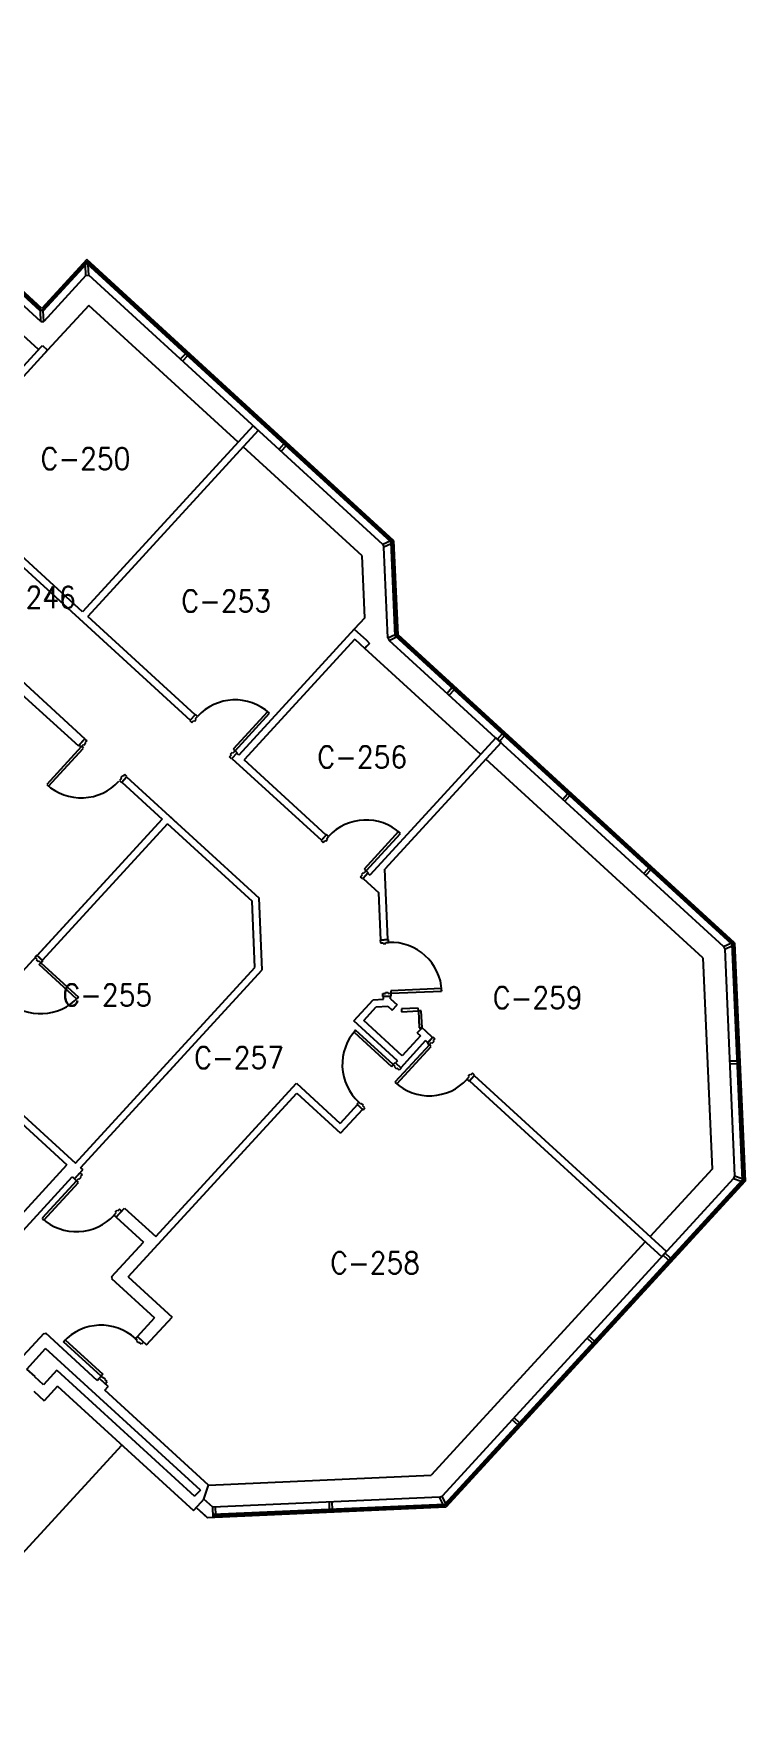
# Model space of a CAD drawing. Header units: inches. Extents: x 0 to 15110, y -1099 to 7181.
# Drawn here: x 5848 to 6351, y 4105 to 5303 of the extents above; entities that cross this region are included whole.
import ezdxf
from ezdxf.enums import TextEntityAlignment as Align

# ---------------------------------------------------------------- set-up
doc = ezdxf.new("R2010")
doc.units = ezdxf.units.IN
doc.header["$LTSCALE"] = 48
doc.header["$MEASUREMENT"] = 0
doc.layers.get('0').update_dxf_attribs({"linetype": 'CONTINUOUS'})
for name, color, linetype in [('A-DOOR', 5, 'CONTINUOUS'), ('A-GLAZ', 1, 'CONTINUOUS'), ('A-GLAZ-DETL', 5, 'CONTINUOUS'), ('A-ROOF', 5, 'CONTINUOUS'), ('A-WALL', 7, 'CONTINUOUS'), ('A-WALL-SILL', 3, 'CONTINUOUS'), ('SP-RMNO', 7, 'CONTINUOUS'), ('SP-ROOM', 7, 'CONTINUOUS'), ('SP-ROOMF', 7, 'CONTINUOUS')]:
    doc.layers.add(name, color=color, linetype=linetype)
doc.layers.get('0').off()
doc.layers.get('SP-ROOM').off()
doc.layers.get('SP-ROOMF').off()
doc.styles.add('ROMANS', font='ROMANS', dxfattribs={"width": 0.78})

# ---------------------------------------------------------------- blocks, each defined once
blk = doc.blocks.new('FMGRM1')
at = {"style": 'ROMANS', "width": 0.9}
for tag, p in [('DATA1', (0, -0.284)), ('DATA2', (0, -0.443)), ('DATA3', (0, -0.602)), ('DATA4', (0, -0.762)), ('DATA5', (0, -0.921))]:
    blk.add_attdef(tag, text='', height=0.117, dxfattribs=at).set_placement(p, align=Align.CENTER)
at = {"layer": 'SP-RMNO', "style": 'ROMANS', "width": 0.9}
blk.add_attdef('RMNUMB', text='', height=0.16, dxfattribs=at).set_placement((0, 0), align=Align.MIDDLE)

msp = doc.modelspace()

# ---------------------------------------------------------------- linework, layer by layer
at = {"layer": 'A-DOOR', "linetype": 'Continuous'}
for p, q in [((5962.3, 4820.7), (5958.4, 4816.4)), ((5958.4, 4816.4), (5959.8, 4815.1)), ((5959.8, 4815.1), (5961.2, 4816.5)), ((5961.2, 4816.5), (5961.6, 4816.1)), ((5961.6, 4816.1), (5962.9, 4817.5)), ((5963.7, 4819.3), (5962.3, 4820.7)), ((5962.4, 4817.9), (5963.7, 4819.3)), ((5962.9, 4817.5), (5962.4, 4817.9)), ((6013.3, 4822.7), (5989, 4796.2)), ((5990.3, 4795), (6014.6, 4821.6)), ((6014.6, 4821.6), (6013.3, 4822.7)), ((5881.5, 4797.8), (5857.2, 4771.2)), ((5858.5, 4770), (5882.8, 4796.6)), ((5880.1, 4799.1), (5883.9, 4803.3)), ((5881.5, 4797.8), (5880.1, 4799.1)), ((5882.8, 4799.2), (5881.5, 4797.8)), ((5883.3, 4797.1), (5882, 4798.3)), ((5883.3, 4798.8), (5882.8, 4799.2)), ((5884.6, 4800.1), (5883.3, 4798.8)), ((5883.9, 4803.3), (5885.4, 4802)), ((5885.4, 4802), (5884.1, 4800.6)), ((5884.1, 4800.6), (5884.6, 4800.1)), ((5986.4, 4790.8), (5987.7, 4792.2)), ((5987.2, 4792.6), (5988.5, 4794)), ((5987.7, 4792.2), (5987.2, 4792.6)), ((5991.8, 4793.7), (5987.9, 4789.4)), ((5988.5, 4794), (5989, 4793.6)), ((5989, 4796.2), (5990.3, 4795)), ((5989, 4793.6), (5990.3, 4795)), ((5990.3, 4795), (5991.8, 4793.7)), ((5987.9, 4789.4), (5986.4, 4790.8)), ((5857.2, 4771.2), (5858.5, 4770)), ((5909.9, 4775.4), (5908.5, 4773.9)), ((5908.5, 4773.9), (5910, 4772.6)), ((5910.7, 4777.2), (5909.4, 4775.8)), ((5909.4, 4775.8), (5909.9, 4775.4)), ((5910, 4772.6), (5913.9, 4776.8)), ((5911.1, 4776.8), (5910.7, 4777.2)), ((5912.4, 4778.2), (5911.1, 4776.8)), ((5913.9, 4776.8), (5912.4, 4778.2)), ((6055, 4735.7), (6051.1, 4731.5)), ((6054.4, 4731.1), (6055.6, 4732.5)), ((6056.5, 4734.4), (6055, 4735.7)), ((6055.2, 4732.9), (6056.5, 4734.4)), ((6055.6, 4732.5), (6055.2, 4732.9)), ((6106, 4737.8), (6081.7, 4711.2)), ((6083, 4710), (6107.3, 4736.6)), ((6107.3, 4736.6), (6106, 4737.8)), ((6051.1, 4731.5), (6052.6, 4730.1)), ((6052.6, 4730.1), (6053.9, 4731.6)), ((6053.9, 4731.6), (6054.4, 4731.1)), ((6080, 4707.7), (6081.2, 4709)), ((6080.4, 4707.2), (6080, 4707.7)), ((6084.5, 4708.7), (6080.6, 4704.5)), ((6081.2, 4709), (6081.7, 4708.6)), ((6081.7, 4711.2), (6083, 4710)), ((6081.7, 4708.6), (6083, 4710)), ((6083, 4710), (6084.5, 4708.7)), ((6079.1, 4705.8), (6080.4, 4707.2)), ((6080.6, 4704.5), (6079.1, 4705.8)), ((6098.8, 4661.4), (6093, 4661.1)), ((6093, 4661.1), (6093.1, 4659.1)), ((6098.9, 4659.4), (6098.8, 4661.4)), ((5850.1, 4650.4), (5848.7, 4648.9)), ((5848.7, 4648.9), (5850.1, 4647.6)), ((5854.3, 4646.5), (5850.1, 4650.4)), ((5850.3, 4650.1), (5854, 4646.7)), ((6093.1, 4659.1), (6095.1, 4659.2)), ((6095.1, 4659.2), (6095.1, 4658.6)), ((6095.1, 4658.6), (6097, 4658.7)), ((6096.9, 4659.3), (6098.9, 4659.4)), ((6097, 4658.7), (6096.9, 4659.3)), ((5850.1, 4647.6), (5849.7, 4647.1)), ((5849.7, 4647.1), (5851.1, 4645.9)), ((5851.1, 4645.9), (5851.5, 4646.3)), ((5851.5, 4646.3), (5852.9, 4645)), ((5851.8, 4643.7), (5852.9, 4645)), ((5878.3, 4619.4), (5851.8, 4643.7)), ((5852.9, 4645), (5854.3, 4646.5)), ((5852.9, 4645), (5879.5, 4620.7)), ((6096.6, 4623.2), (6096.6, 4623.9)), ((6096.6, 4623.9), (6098.5, 4623.9)), ((6098.5, 4623.9), (6098.5, 4623.3)), ((6136.3, 4626.7), (6100.4, 4625.2)), ((6100.4, 4625.2), (6100.5, 4623.4)), ((6100.5, 4623.4), (6136.4, 4625)), ((6136.4, 4625), (6136.3, 4626.7)), ((5879.5, 4620.7), (5878.3, 4619.4)), ((6094.8, 4621.2), (6094.7, 4623.2)), ((6094.7, 4623.2), (6096.6, 4623.2)), ((6100.5, 4621.4), (6094.8, 4621.2)), ((6098.5, 4623.3), (6100.5, 4623.4)), ((6100.5, 4623.4), (6100.5, 4621.4)), ((6119.9, 4612.9), (6108, 4612.3)), ((6108, 4612.3), (6108, 4610.3)), ((6120, 4610.9), (6119.9, 4612.9)), ((6108, 4610.3), (6120, 4610.9)), ((6122, 4610.9), (6120, 4610.9)), ((6120, 4610.9), (6120.6, 4598.9)), ((6122.6, 4599), (6122, 4610.9)), ((6075.6, 4597.2), (6074.5, 4595.9)), ((6074.5, 4595.9), (6101, 4571.6)), ((6102.2, 4572.9), (6075.6, 4597.2)), ((6120.6, 4598.9), (6122.6, 4599)), ((6126.3, 4588.2), (6130.2, 4592.5)), ((6127.8, 4586.9), (6126.3, 4588.2)), ((6129.1, 4588.3), (6127.8, 4586.9)), ((6129.5, 4587.9), (6129.1, 4588.3)), ((6130.8, 4589.3), (6129.5, 4587.9)), ((6130.2, 4592.5), (6131.6, 4591.1)), ((6131.6, 4591.1), (6130.3, 4589.7)), ((6130.3, 4589.7), (6130.8, 4589.3)), ((6127.8, 4586.9), (6103.4, 4560.4)), ((6104.7, 4559.2), (6129.1, 4585.7)), ((6129.1, 4585.7), (6127.8, 4586.9)), ((6101, 4571.6), (6102.2, 4572.9)), ((6102.2, 4572.9), (6103.5, 4574.3)), ((6103.6, 4571.6), (6102.2, 4572.9)), ((6103.2, 4571.1), (6103.6, 4571.6)), ((6104.6, 4569.8), (6103.2, 4571.1)), ((6103.5, 4574.3), (6107.8, 4570.5)), ((6105, 4570.3), (6104.6, 4569.8)), ((6106.4, 4569), (6105, 4570.3)), ((6107.8, 4570.5), (6106.4, 4569)), ((6155.6, 4564), (6154.3, 4562.6)), ((6156.4, 4565.8), (6155.2, 4564.4)), ((6155.2, 4564.4), (6155.6, 4564)), ((6155.8, 4561.2), (6159.7, 4565.5)), ((6156.9, 4565.4), (6156.4, 4565.8)), ((6158.2, 4566.8), (6156.9, 4565.4)), ((6159.7, 4565.5), (6158.2, 4566.8)), ((6103.4, 4560.4), (6104.7, 4559.2)), ((6154.3, 4562.6), (6155.8, 4561.2)), ((6077.9, 4546.3), (6076.5, 4544.8)), ((6076.5, 4544.8), (6080.8, 4541)), ((6079.3, 4545), (6077.9, 4546.3)), ((6079.7, 4545.5), (6079.3, 4545)), ((6081.1, 4544.2), (6079.7, 4545.5)), ((6080.7, 4543.7), (6081.1, 4544.2)), ((6082.1, 4542.4), (6080.7, 4543.7)), ((6080.8, 4541), (6082.1, 4542.4)), ((5876.7, 4492), (5880.6, 4496.3)), ((5879.5, 4492.1), (5878.2, 4490.7)), ((5879.9, 4491.7), (5879.5, 4492.1)), ((5881.2, 4493.1), (5879.9, 4491.7)), ((5880.6, 4496.3), (5882.1, 4494.9)), ((5882.1, 4494.9), (5880.8, 4493.5)), ((5880.8, 4493.5), (5881.2, 4493.1)), ((5878.2, 4490.7), (5853.9, 4464.1)), ((5855.1, 4462.9), (5879.5, 4489.5)), ((5878.2, 4490.7), (5876.7, 4492)), ((5879.5, 4489.5), (5878.2, 4490.7)), ((5906.8, 4469.6), (5905.6, 4468.2)), ((5905.6, 4468.2), (5906, 4467.8)), ((5906.2, 4465), (5910.1, 4469.2)), ((5907.3, 4469.2), (5906.8, 4469.6)), ((5908.6, 4470.6), (5907.3, 4469.2)), ((5910.1, 4469.2), (5908.6, 4470.6)), ((5853.9, 4464.1), (5855.1, 4462.9)), ((5906, 4467.8), (5904.7, 4466.3)), ((5904.7, 4466.3), (5906.2, 4465)), ((5869, 4376.7), (5870.2, 4378)), ((5895.6, 4352.4), (5869, 4376.7)), ((5870.2, 4378), (5896.8, 4353.7)), ((5919.9, 4378.9), (5921.3, 4380.4)), ((5921.3, 4377.6), (5919.9, 4378.9)), ((5920.9, 4377.2), (5921.3, 4377.6)), ((5922.3, 4375.9), (5920.9, 4377.2)), ((5921.3, 4380.4), (5925.5, 4376.5)), ((5922.7, 4376.3), (5922.3, 4375.9)), ((5924.1, 4375), (5922.7, 4376.3)), ((5925.5, 4376.5), (5924.1, 4375)), ((5895.6, 4352.4), (5894.2, 4350.9)), ((5894.2, 4350.9), (5898.5, 4347)), ((5896.8, 4353.7), (5895.6, 4352.4)), ((5897, 4351.1), (5895.6, 4352.4)), ((5897.4, 4351.5), (5897, 4351.1)), ((5898.8, 4350.3), (5897.4, 4351.5)), ((5898.4, 4349.8), (5898.8, 4350.3)), ((5899.8, 4348.5), (5898.4, 4349.8)), ((5898.5, 4347), (5899.8, 4348.5))]:
    msp.add_line(p, q, dxfattribs=at)
for centre, major_axis, start_param, end_param in [((5990.3, 4795), (25.5, 25.5), 0.043633, 1.614429), ((5881.5, 4797.8), (-25.5, 25.5), 1.614429, 3.185226), ((6083, 4710), (-25.5, 25.5), -1.527163, 0.043633), ((6100.5, 4623.4), (-25.5, 25.5), 3.970624, 5.54142), ((5852.9, 4645), (25.5, 25.5), 3.185226, 4.756022), ((6102.2, 4572.9), (25.5, 25.5), 1.614429, 3.185226), ((6127.8, 4586.9), (-25.5, 25.5), 1.614429, 3.185226), ((5878.2, 4490.7), (-25.5, 25.5), 1.614429, 3.185226), ((5895.6, 4352.4), (-25.5, 25.5), -1.527163, 0.043633)]:
    msp.add_ellipse(centre, major_axis=major_axis, ratio=1, start_param=start_param, end_param=end_param, dxfattribs=at)
at = {"layer": 'A-GLAZ', "linetype": 'Continuous'}
for p, q in [((5853.4, 5107), (5641.5, 5301.1)), ((5852.7, 5106.3), (5641.6, 5299.7)), ((5853, 5098.8), (5643, 5291.3)), ((5885.4, 5141.4), (5853.9, 5107)), ((5885.5, 5140), (5854.7, 5106.4)), ((6101.7, 4943.2), (5885.4, 5141.4)), ((6100.7, 4942.7), (5885.5, 5140)), ((5884.8, 5131.5), (5855, 5098.9)), ((6094.8, 4941), (5886.8, 5131.6)), ((6098.4, 4875), (6095.6, 4939.2)), ((6103.6, 4876.3), (6100.7, 4942.7)), ((6104.6, 4876.8), (6101.7, 4943.2)), ((6341.7, 4658.2), (6103.6, 4876.3)), ((6342.7, 4658.6), (6104.6, 4876.8)), ((6335.7, 4656.5), (6099.3, 4873.2)), ((6336.6, 4654.7), (6343.6, 4494.3)), ((6341.7, 4658.2), (6349, 4491.2)), ((6342.7, 4658.6), (6350, 4490.9)), ((6342.9, 4492.4), (6136.8, 4267.5)), ((6349, 4491.2), (6138.5, 4261.6)), ((6350, 4490.9), (6139, 4260.6)), ((6135, 4266.7), (5974.6, 4259.7)), ((6138.5, 4261.6), (5974.8, 4254.4)), ((6139, 4260.6), (5974.8, 4253.4))]:
    msp.add_line(p, q, dxfattribs=at)
at = {"layer": 'A-GLAZ-DETL', "linetype": 'Continuous'}
for p, q in [((5884.8, 5131.5), (5884.5, 5138.9)), ((5885.5, 5140), (5885.4, 5141.4)), ((5886.8, 5131.6), (5886.5, 5139)), ((5884.8, 5131.5), (5886.8, 5131.6)), ((5852.7, 5106.3), (5853.4, 5107)), ((5853, 5098.8), (5852.7, 5106.3)), ((5853.4, 5107), (5853.9, 5107)), ((5854.7, 5106.4), (5853.9, 5107)), ((5855, 5098.9), (5854.7, 5106.4)), ((5853, 5098.8), (5855, 5098.9)), ((5955.2, 5076.1), (5951.6, 5072.2)), ((5956.7, 5074.7), (5953.1, 5070.9)), ((5956.6, 5076.2), (5955.9, 5075.4)), ((6024.9, 5012.2), (6021.3, 5008.4)), ((6026.4, 5010.9), (6022.8, 5007)), ((6026.3, 5012.3), (6025.6, 5011.5)), ((6099.9, 4943.5), (6094.8, 4941)), ((6094.8, 4941), (6095.6, 4939.2)), ((6100.8, 4941.6), (6095.6, 4939.2)), ((6101.7, 4943.2), (6100.7, 4942.7)), ((6098.4, 4875), (6103.6, 4877.4)), ((6099.3, 4873.2), (6104.4, 4875.6)), ((6103.6, 4876.3), (6104.6, 4876.8)), ((6098.4, 4875), (6099.3, 4873.2)), ((6143.7, 4839.6), (6140.2, 4835.7)), ((6145.2, 4839.6), (6144.5, 4838.9)), ((6145.2, 4838.2), (6141.7, 4834.3)), ((6179.3, 4807), (6175.7, 4803.1)), ((6180.8, 4805.6), (6177.2, 4801.8)), ((6180.7, 4807), (6180, 4806.3)), ((6222, 4760.8), (6225.5, 4764.6)), ((6223.4, 4759.4), (6227, 4763.3)), ((6226.3, 4764), (6226.9, 4764.7)), ((6282.8, 4712.1), (6279.3, 4708.3)), ((6284.3, 4710.8), (6280.7, 4706.9)), ((6284.2, 4712.2), (6283.5, 4711.5)), ((6335.7, 4656.5), (6340.9, 4658.9)), ((6335.7, 4656.5), (6336.6, 4654.7)), ((6336.6, 4654.7), (6341.7, 4657.1)), ((6341.7, 4658.2), (6342.7, 4658.6)), ((6340, 4575.5), (6345.3, 4575.7)), ((6340.1, 4573.5), (6345.4, 4573.7)), ((6345.3, 4574.7), (6346.3, 4574.8)), ((6343.6, 4494.3), (6342.9, 4492.4)), ((6342.9, 4492.4), (6348.2, 4490.4)), ((6343.6, 4494.3), (6348.9, 4492.3)), ((6349, 4491.2), (6350, 4490.9)), ((6296.9, 4434.4), (6293.1, 4438)), ((6298.3, 4435.9), (6294.4, 4439.5)), ((6298.3, 4434.5), (6297.6, 4435.2)), ((6243.1, 4375.7), (6239.2, 4379.2)), ((6244.4, 4377.1), (6240.5, 4380.7)), ((6244.5, 4375.7), (6243.7, 4376.4)), ((6190.2, 4317.9), (6186.3, 4321.5)), ((6191.5, 4319.4), (6187.7, 4323)), ((6191.6, 4318), (6190.8, 4318.7)), ((5968.3, 4265.4), (5966.3, 4263.2)), ((5974.6, 4259.7), (5968.3, 4265.4)), ((6135, 4266.7), (6136.8, 4267.5)), ((6137.4, 4261.5), (6135, 4266.7)), ((6139.2, 4262.4), (6136.8, 4267.5)), ((5962.9, 4259.5), (5969.3, 4253.6)), ((5962.9, 4259.5), (5969.3, 4253.6)), ((5962.9, 4259.5), (5970.8, 4252.2)), ((5974.9, 4252.4), (5974.6, 4259.7)), ((5976.8, 4254.5), (5976.6, 4259.7)), ((6057.2, 4258), (6057, 4263.3)), ((6058.2, 4257.1), (6058.2, 4258)), ((6059.2, 4258.1), (6059, 4263.3)), ((6139, 4260.6), (6138.5, 4261.6))]:
    msp.add_line(p, q, dxfattribs=at)
at = {"layer": 'A-ROOF', "linetype": 'Continuous'}
msp.add_line((5727.9, 4104.6), (5910.3, 4303.6), dxfattribs=at)
at = {"layer": 'A-WALL', "linetype": 'Continuous'}
for p, q in [((5852.7, 5080.5), (5773, 4993.6)), ((5852.7, 5080.5), (5854.1, 5082)), ((5854.1, 5082), (5857.8, 5078.7)), ((5857.8, 5078.7), (5776.7, 4990.2)), ((5857.8, 5078.7), (5856.5, 5077.2)), ((6003.1, 5025.1), (5882.4, 4893.4)), ((6006.7, 5021.7), (5886.1, 4890)), ((6003.1, 5025.1), (6006.7, 5021.7)), ((5882.4, 4893.4), (5807.7, 4961.8)), ((5804.3, 4958.1), (5958.6, 4816.7)), ((5762.5, 4915.1), (5884.2, 4803.6)), ((5762.5, 4904.7), (5879.6, 4798.6)), ((5962, 4820.4), (5886.1, 4890)), ((6082, 4889.2), (6074.6, 4881.2)), ((6074.6, 4881.2), (5993, 4792)), ((6074.6, 4881.2), (6083.3, 4873.3)), ((6075, 4874.1), (5996.7, 4788.7)), ((6075, 4874.1), (6082.1, 4867.5)), ((6083.5, 4869), (6082.1, 4867.5)), ((6083.3, 4873.3), (6085.4, 4871.1)), ((6085.4, 4871.1), (6083.5, 4869)), ((5962, 4820.4), (5958.6, 4816.7)), ((5884.2, 4803.6), (5883.9, 4803.3)), ((6174.7, 4804.2), (6085.7, 4707.1)), ((6174.7, 4804.2), (6178.4, 4800.8)), ((5879.6, 4798.6), (5880.8, 4799.9)), ((5880.3, 4799.4), (5883.7, 4803.1)), ((5991.5, 4793.4), (5988.1, 4789.7)), ((5993, 4792), (5991.5, 4793.4)), ((6178.4, 4800.8), (6096.3, 4711.2)), ((5988.1, 4789.7), (6051.4, 4731.8)), ((6054.7, 4735.4), (5996.7, 4788.7)), ((5910.3, 4772.9), (5913.6, 4776.6)), ((5910.3, 4772.9), (5938.8, 4746.7)), ((5913.6, 4776.6), (6007.3, 4690.8)), ((5938.8, 4746.7), (5789.5, 4583.8)), ((5938.8, 4746.7), (5850.3, 4650.1)), ((5944.6, 4748.2), (5948.3, 4744.8)), ((5942.5, 4743.3), (5854, 4646.7)), ((5942.5, 4743.3), (5944.9, 4741.1)), ((5944.9, 4741.1), (6002.4, 4688.5)), ((6054.7, 4735.4), (6051.4, 4731.8)), ((6084.2, 4708.4), (6080.9, 4704.7)), ((6084.2, 4708.4), (6085.7, 4707.1)), ((6098.4, 4661.4), (6096.3, 4711.2)), ((6080.9, 4704.7), (6092, 4694.6)), ((6004.4, 4641.7), (6002.4, 4688.5)), ((6009.5, 4639.9), (6007.3, 4690.8)), ((6093.4, 4661.1), (6092, 4694.6)), ((5691.2, 4667.1), (5871.3, 4502)), ((6093.4, 4661.1), (6098.4, 4661.4)), ((5877.5, 4503.2), (6004.4, 4641.7)), ((5881.1, 4499.8), (6009.5, 4639.9)), ((6074.2, 4603.9), (6087.9, 4618.8)), ((6081.3, 4604.2), (6090.2, 4613.9)), ((6087.9, 4618.8), (6095.2, 4619.2)), ((6090.2, 4613.9), (6098.4, 4614.3)), ((6095.2, 4621.2), (6100.2, 4621.4)), ((6095.2, 4619.2), (6095.2, 4621.2)), ((6098.4, 4614.3), (6101.5, 4611.5)), ((6100.3, 4619.4), (6100.2, 4621.4)), ((6100.3, 4619.4), (6104.9, 4615.2)), ((6101.5, 4611.5), (6104.9, 4615.2)), ((6105.2, 4575.6), (6074.2, 4603.9)), ((6108.5, 4579.2), (6081.3, 4604.2)), ((6125.1, 4589.9), (6107.5, 4570.7)), ((6121.4, 4593.3), (6108.5, 4579.2)), ((6119.2, 4595.3), (6122.6, 4599)), ((6119.2, 4595.3), (6121.4, 4593.3)), ((6122.6, 4599), (6124.7, 4597)), ((6124.7, 4597), (6129.9, 4592.2)), ((6125.1, 4589.9), (6126.5, 4588.5)), ((6126.5, 4588.5), (6129.9, 4592.2)), ((5795.6, 4578.2), (5877.5, 4503.2)), ((5941.9, 4566.2), (5949.4, 4574.3)), ((6105.2, 4575.6), (6103.8, 4574.1)), ((6103.8, 4574.1), (6107.5, 4570.7)), ((6156, 4561.5), (6159.4, 4565.2)), ((6159.4, 4565.2), (6295.4, 4440.6)), ((5914.8, 4422.6), (6034, 4552.6)), ((5934.2, 4451.2), (6033.7, 4559.7)), ((6033.7, 4559.7), (6064.6, 4531.3)), ((6034, 4552.6), (6064.9, 4524.3)), ((6156, 4561.5), (6292, 4436.9)), ((6076.8, 4544.6), (6064.6, 4531.3)), ((6080.5, 4541.2), (6064.9, 4524.3)), ((6076.8, 4544.6), (6080.5, 4541.2)), ((5823.9, 4450.3), (5871.3, 4502)), ((5827.9, 4441.7), (5875.2, 4493.4)), ((5875.2, 4493.4), (5876.7, 4492)), ((5876.7, 4492), (5882.6, 4498.5)), ((5881.1, 4499.8), (5882.6, 4498.5)), ((5906.2, 4465), (5912.1, 4471.4)), ((5912.1, 4471.4), (5934.2, 4451.2)), ((5906.2, 4465), (5925.5, 4447.3)), ((5903, 4422.6), (5925.5, 4447.3)), ((6295.4, 4440.6), (6292, 4436.9)), ((5903, 4422.6), (5903.5, 4422.1)), ((5903.5, 4422.1), (5903, 4421.5)), ((5903, 4421.5), (5933.4, 4393.7)), ((5914.8, 4422.6), (5945.8, 4394.2)), ((5921.3, 4380.4), (5933.4, 4393.7)), ((5927.7, 4374.5), (5945.8, 4394.2)), ((5832.1, 4357.5), (5855.3, 4382.8)), ((5855.3, 4382.8), (5855.9, 4382.3)), ((5855.9, 4382.3), (5856.4, 4382.9)), ((5892.9, 4349.4), (5856.4, 4382.9)), ((5921.3, 4380.4), (5927.7, 4374.5)), ((5843, 4357.4), (5856.3, 4371.9)), ((5965.8, 4271.6), (5856.3, 4371.9)), ((5848.9, 4352.1), (5843, 4357.4)), ((5848.8, 4352), (5848.9, 4352.1)), ((5854.9, 4346.3), (5848.8, 4352)), ((5864.3, 4356.6), (5854.9, 4346.3)), ((5864.3, 4356.6), (5961.6, 4267.4)), ((5892.9, 4349.4), (5894.2, 4350.9)), ((5894.2, 4350.9), (5900.7, 4345)), ((5848.1, 4341.8), (5855.4, 4335)), ((5864.8, 4345.3), (5855.4, 4335)), ((5864.8, 4345.3), (5960.9, 4257.3)), ((5898.3, 4342.4), (5900.7, 4345)), ((5971.6, 4275.3), (5898.3, 4342.4)), ((5965.8, 4271.6), (5961.6, 4267.4)), ((5966.3, 4263.2), (5968.3, 4265.4)), ((5968.3, 4265.4), (5971.6, 4275.3)), ((5960.9, 4257.3), (5966.3, 4263.2))]:
    msp.add_line(p, q, dxfattribs=at)
at = {"layer": 'A-WALL-SILL', "linetype": 'Continuous'}
for p, q in [((5853.6, 5108.1), (5641.5, 5302.5)), ((5851.3, 5079), (5761.6, 5161.3)), ((5885.4, 5142.8), (5853.6, 5108.1)), ((6102.7, 4943.6), (5885.4, 5142.8)), ((5886.8, 5110.3), (5857.8, 5078.7)), ((5992.4, 5013.5), (5886.8, 5110.3)), ((6080.1, 4933.1), (5996.1, 5010.1)), ((6105.6, 4877.2), (6102.7, 4943.6)), ((6082, 4889.2), (6080.1, 4933.1)), ((6343.6, 4659.1), (6105.6, 4877.2)), ((6164, 4792.5), (6082.1, 4867.5)), ((6321.1, 4648.6), (6167.7, 4789.1)), ((6321.1, 4648.6), (6327.6, 4499)), ((6343.6, 4659.1), (6351, 4490.5)), ((6327.6, 4499), (6283.8, 4451.2)), ((6351, 4490.5), (6139.4, 4259.6)), ((6280.4, 4447.5), (6128.9, 4282.2)), ((5971.6, 4275.3), (6128.9, 4282.2)), ((6139.4, 4259.6), (5970.8, 4252.2))]:
    msp.add_line(p, q, dxfattribs=at)

# ---------------------------------------------------------------- block references
at = {"layer": 'SP-ROOM', "linetype": 'Continuous'}
ref = msp.add_blockref('FMGRM1', (5884.6, 5001.8), dxfattribs=dict(at, xscale=96, yscale=96, zscale=96))
ref.add_attrib('RMNUMB', 'C-250', dxfattribs={"layer": 'SP-RMNO', "height": 15.36, "style": 'ROMANS', "width": 0.9}).set_placement((5884.6, 5001.8), align=Align.MIDDLE)
ref = msp.add_blockref('FMGRM1', (5984.1, 4901.1), dxfattribs=dict(at, xscale=96, yscale=96, zscale=96))
ref.add_attrib('RMNUMB', 'C-253', dxfattribs={"layer": 'SP-RMNO', "height": 15.36, "style": 'ROMANS', "width": 0.9}).set_placement((5984.1, 4901.1), align=Align.MIDDLE)
ref = msp.add_blockref('FMGRM1', (6080.3, 4790.6), dxfattribs=dict(at, xscale=96, yscale=96, zscale=96))
ref.add_attrib('RMNUMB', 'C-256', dxfattribs={"layer": 'SP-RMNO', "height": 15.36, "style": 'ROMANS', "width": 0.9}).set_placement((6080.3, 4790.6), align=Align.MIDDLE)
ref = msp.add_blockref('FMGRM1', (5900, 4622.2), dxfattribs=dict(at, xscale=96, yscale=96, zscale=96))
ref.add_attrib('RMNUMB', 'C-255', dxfattribs={"layer": 'SP-RMNO', "height": 15.36, "style": 'ROMANS', "width": 0.9}).set_placement((5900, 4622.2), align=Align.MIDDLE)
ref = msp.add_blockref('FMGRM1', (6204.4, 4620.2), dxfattribs=dict(at, xscale=96, yscale=96, zscale=96))
ref.add_attrib('RMNUMB', 'C-259', dxfattribs={"layer": 'SP-RMNO', "height": 15.36, "style": 'ROMANS', "width": 0.9}).set_placement((6204.4, 4620.2), align=Align.MIDDLE)
ref = msp.add_blockref('FMGRM1', (6089.4, 4432.6), dxfattribs=dict(at, xscale=96, yscale=96, zscale=96))
ref.add_attrib('RMNUMB', 'C-258', dxfattribs={"layer": 'SP-RMNO', "height": 15.36, "style": 'ROMANS', "width": 0.9}).set_placement((6089.4, 4432.6), align=Align.MIDDLE)
at = {"layer": 'SP-ROOMF', "linetype": 'Continuous'}
ref = msp.add_blockref('FMGRM1', (5846, 4903.7), dxfattribs=dict(at, xscale=96, yscale=96, zscale=96))
ref.add_attrib('RMNUMB', 'C-246', dxfattribs={"layer": 'SP-RMNO', "height": 15.36, "style": 'ROMANS', "width": 0.9}).set_placement((5846, 4903.7), align=Align.MIDDLE)
ref = msp.add_blockref('FMGRM1', (5993.2, 4577.8), dxfattribs=dict(at, xscale=96, yscale=96, zscale=96))
ref.add_attrib('RMNUMB', 'C-257', dxfattribs={"layer": 'SP-RMNO', "height": 15.36, "style": 'ROMANS', "width": 0.9}).set_placement((5993.2, 4577.8), align=Align.MIDDLE)

doc.saveas('drawing.dxf')
